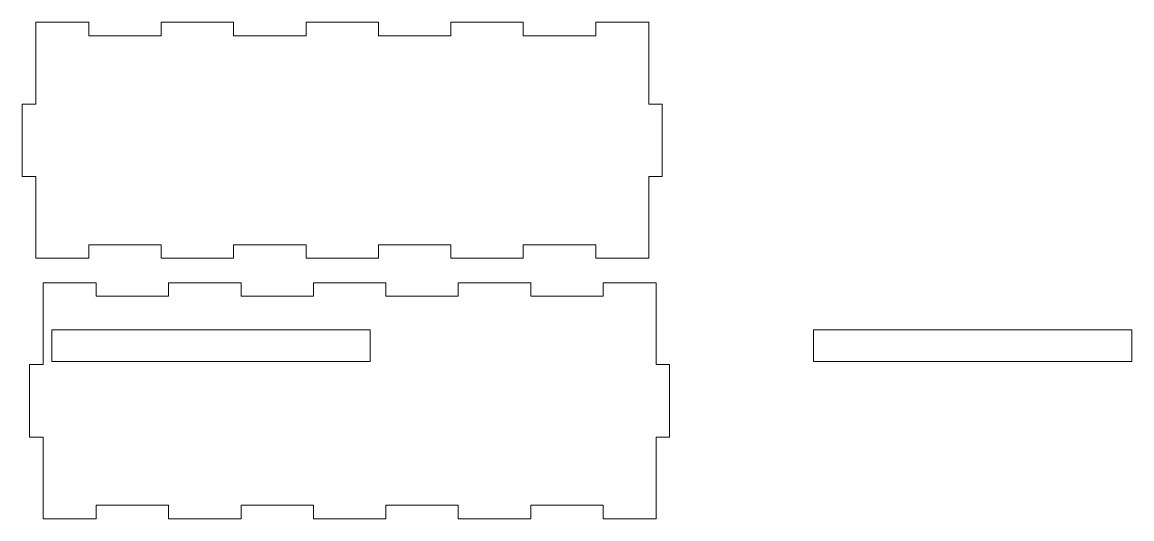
# Model space of a CAD drawing. Header units: inches. Extents: x -9.3 to 29, y -19 to 4.9.
# Drawn here: x 12.56 to 29.03, y -2.79 to 4.58 of the extents above; entities that cross this region are included whole.
import ezdxf

# ---------------------------------------------------------------- set-up
doc = ezdxf.new("R2010")
doc.units = ezdxf.units.IN
doc.header["$MEASUREMENT"] = 0
doc.layers.add('Layer 1', color=7, linetype='Continuous')
doc.layers.add('Layer 3', color=7, linetype='Continuous')

msp = doc.modelspace()

# ---------------------------------------------------------------- linework, layer by layer
at = {"layer": 'Layer 1', "color": 7, "lineweight": 5, "true_color": 0xffffff}
for points in [[(12.763, 4.577), (12.763, 3.364), (12.563, 3.364), (12.563, 2.289), (12.763, 2.289), (12.763, 1.214), (12.763, 1.077), (13.551, 1.077), (13.551, 1.277), (14.626, 1.277), (14.626, 1.077), (15.701, 1.077), (15.701, 1.277), (16.776, 1.277), (16.776, 1.077), (17.851, 1.077), (17.851, 1.277), (18.926, 1.277), (18.926, 1.077), (20.001, 1.077), (20.001, 1.277), (21.076, 1.277), (21.076, 1.077), (21.863, 1.077), (21.863, 2.289), (22.063, 2.289), (22.063, 3.364), (21.863, 3.364), (21.863, 4.439), (21.863, 4.577), (21.076, 4.577), (21.076, 4.377), (20.001, 4.377), (20.001, 4.577), (18.926, 4.577), (18.926, 4.377), (17.851, 4.377), (17.851, 4.577), (16.776, 4.577), (16.776, 4.377), (15.701, 4.377), (15.701, 4.577), (14.626, 4.577), (14.626, 4.377), (13.551, 4.377), (13.551, 4.577), (12.763, 4.577)], [(12.873, 0.713), (12.873, -0.5), (12.673, -0.5), (12.673, -1.575), (12.873, -1.575), (12.873, -2.65), (12.873, -2.787), (13.661, -2.787), (13.661, -2.587), (14.736, -2.587), (14.736, -2.787), (15.811, -2.787), (15.811, -2.587), (16.886, -2.587), (16.886, -2.787), (17.961, -2.787), (17.961, -2.587), (19.036, -2.587), (19.036, -2.787), (20.111, -2.787), (20.111, -2.587), (21.186, -2.587), (21.186, -2.787), (21.973, -2.787), (21.973, -1.575), (22.173, -1.575), (22.173, -0.5), (21.973, -0.5), (21.973, 0.575), (21.973, 0.713), (21.186, 0.713), (21.186, 0.513), (20.111, 0.513), (20.111, 0.713), (19.036, 0.713), (19.036, 0.513), (17.961, 0.513), (17.961, 0.713), (16.886, 0.713), (16.886, 0.513), (15.811, 0.513), (15.811, 0.713), (14.736, 0.713), (14.736, 0.513), (13.661, 0.513), (13.661, 0.713), (12.873, 0.713)]]:
    msp.add_lwpolyline(points, dxfattribs=at)
at = {"layer": 'Layer 3', "color": 250, "lineweight": 5, "true_color": 0x231f20}
for points in [[(13.005, 0.017), (17.729, 0.017), (17.729, -0.457), (13.005, -0.457), (13.005, 0.017)], [(29.034, -0.457), (24.309, -0.457), (24.309, 0.017), (29.034, 0.017), (29.034, -0.457)]]:
    msp.add_lwpolyline(points, dxfattribs=at)

doc.saveas('drawing.dxf')
